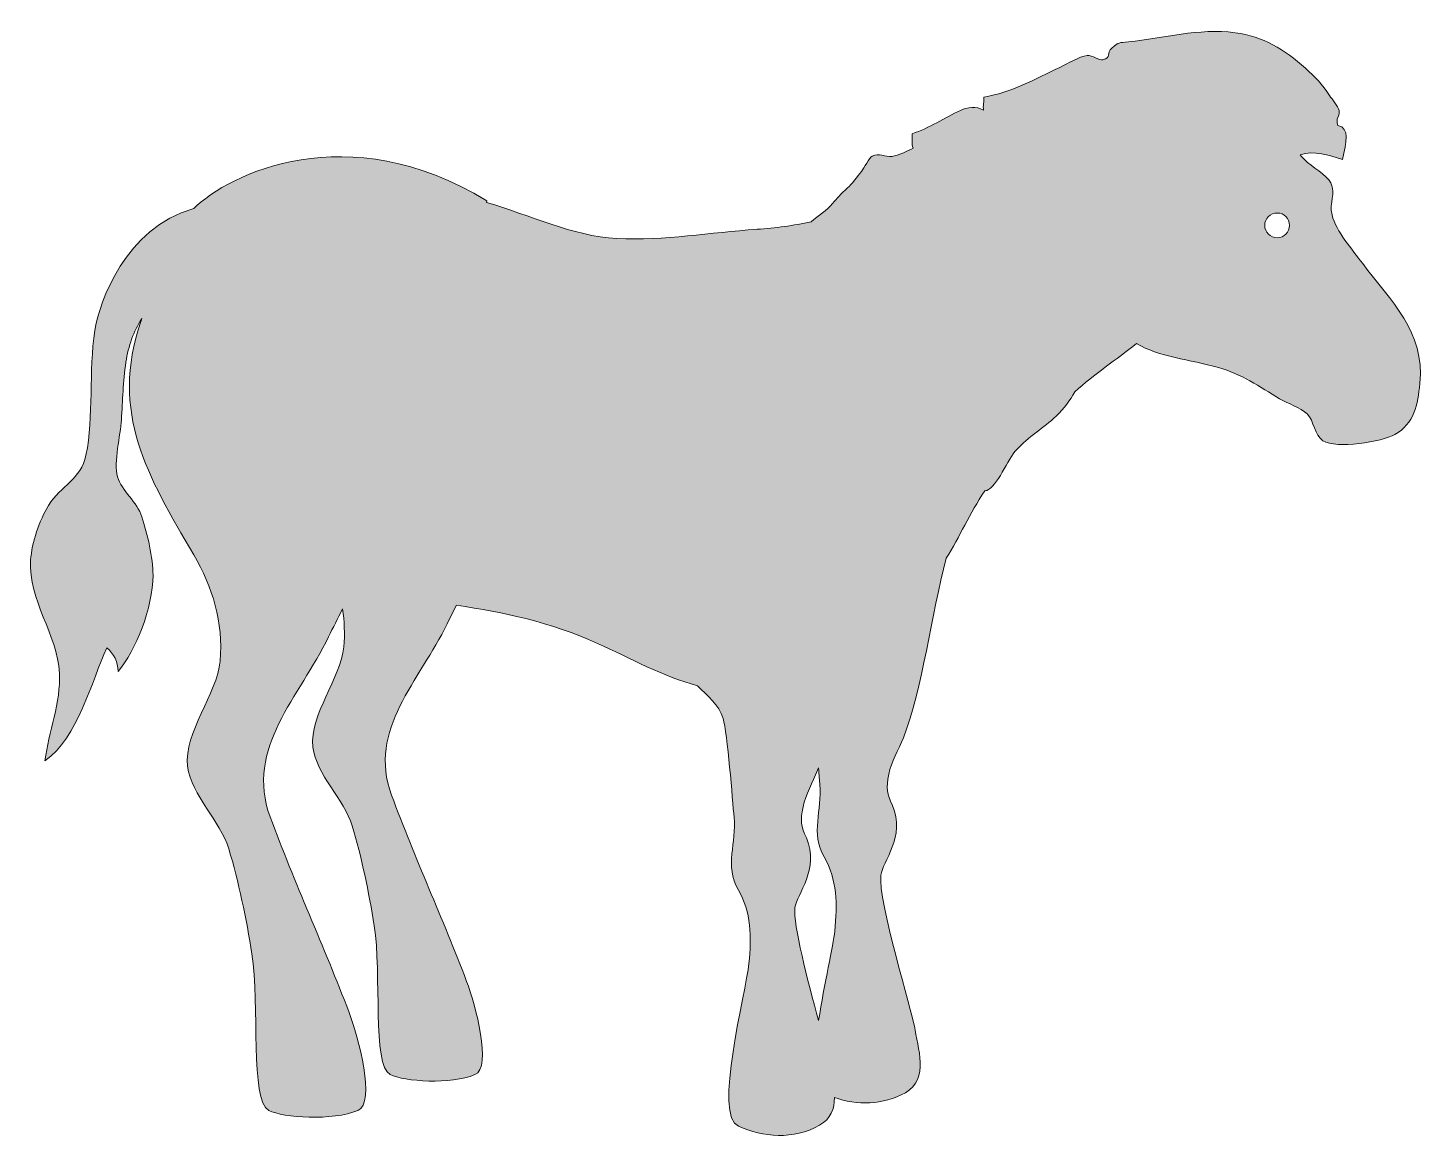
# Model space of a CAD drawing. Header units: inches. Extents: x 0 to 102, y 0 to 81.
import ezdxf

# ---------------------------------------------------------------- set-up
doc = ezdxf.new("R2010")
doc.units = ezdxf.units.IN
doc.header["$MEASUREMENT"] = 0
doc.layers.add('Layer 1', color=7, linetype='Continuous')

msp = doc.modelspace()

# ---------------------------------------------------------------- hatches: boundary and pattern name
at = {"layer": 'Layer 1', "true_color": 0xccca63}
h = msp.add_hatch(color=53, dxfattribs=at)
h.dxf.hatch_style = 2
edge = h.paths.add_edge_path()
edge.add_spline(control_points=[(97.38, 63.72), (96.59, 64.79), (95.46, 66.03), (95.14, 67.29), (94.91, 68.21), (95.45, 68.79), (95.04, 69.63), (94.74, 70.25), (93.65, 70.77), (93.14, 71.31), (93.03, 71.43), (92.92, 71.55), (92.81, 71.68), (93.84, 72), (94.88, 71.68), (95.9, 71.34), (96.19, 72.6), (96.46, 73.63), (95.56, 73.82), (95.36, 74.26), (95.74, 74.58), (95.66, 74.91), (95.57, 75.27), (95.16, 75.7), (94.95, 76.02), (94.43, 76.83), (93.91, 77.37), (93.19, 78.01), (91.68, 79.36), (90.09, 80.34), (88.07, 80.6), (85.31, 80.95), (82.89, 80.19), (80.26, 79.93), (79.52, 79.86), (79.58, 79.93), (79.05, 79.48), (78.63, 79.12), (79.03, 78.77), (78.39, 78.62), (78.15, 78.56), (77.6, 78.96), (77.25, 78.93), (76.64, 78.87), (75.82, 78.33), (75.24, 78.06), (73.43, 77.23), (71.72, 76.21), (69.68, 75.9), (69.73, 75.61), (69.6, 75.26), (69.67, 74.95), (69.1, 75.24), (68.5, 75.16), (67.97, 74.92), (66.82, 74.39), (65.73, 73.62), (64.44, 73.22), (64.45, 72.85), (64.4, 72.48), (64.52, 72.15), (64.07, 71.95), (63.45, 71.62), (62.98, 71.56), (62.46, 71.5), (62.01, 71.84), (61.53, 71.57), (61.28, 71.43), (60.97, 70.74), (60.74, 70.45), (60.47, 70.1), (60.02, 69.53), (59.72, 69.25), (59.24, 68.81), (58.94, 68.5), (58.63, 68.11), (58.2, 67.57), (57.61, 67.27), (57.06, 66.77), (55.78, 66.51), (54.46, 66.32), (53.11, 66.23), (49.67, 66.01), (46.39, 65.38), (42.85, 65.56), (39.62, 65.73), (36.51, 67.27), (33.34, 68.2), (33.34, 68.2), (33.35, 68.31), (33.35, 68.31), (23.14, 74.53), (14.51, 70.3), (11.93, 67.74), (6.92, 66.33), (5.04, 60.9), (4.71, 58.83), (4.24, 55.85), (4.64, 52.56), (4.06, 49.72), (3.7, 47.96), (2.24, 47.51), (1.32, 46.04), (0.65, 44.97), (0.1, 43.34), (0.01, 42.04), (-0.18, 39.08), (1.97, 36.69), (2.12, 33.77), (2.23, 31.69), (1.33, 29.47), (1.06, 27.39), (3.46, 29.02), (4.47, 33.23), (5.58, 35.63), (6.12, 35.21), (6.38, 34.6), (6.42, 33.92), (7.66, 35.4), (8.96, 38.56), (8.96, 40.94), (8.97, 42.23), (8.54, 43.97), (8.15, 45.21), (7.8, 46.29), (6.67, 47.11), (6.37, 48.14), (6.06, 49.22), (6.58, 51.17), (6.65, 52.31), (6.74, 53.73), (6.77, 55.08), (6.98, 56.51), (7.16, 57.74), (7.52, 58.74), (8.14, 59.71), (8.12, 59.64), (8.09, 59.57), (8.07, 59.5), (5.79, 52.78), (8.55, 48.24), (11.93, 42.44), (13.32, 40.06), (14.11, 37.55), (13.86, 34.67), (13.65, 32.27), (11.2, 29.44), (11.49, 26.98), (11.75, 24.85), (13.88, 22.99), (14.5, 20.94), (15.22, 18.57), (15.78, 15.83), (16.19, 13.26), (16.78, 9.56), (16.02, 2.56), (17.42, 1.83), (18.48, 1.28), (22.09, 1.05), (23.93, 1.82), (25.26, 2.38), (23.97, 7.2), (23.29, 8.99), (21.47, 13.78), (19.3, 18.46), (17.52, 23.29), (15.66, 28.32), (19.68, 32.09), (21.79, 36.44), (22.12, 37.11), (22.46, 37.79), (22.81, 38.48), (22.95, 37.59), (22.99, 36.67), (22.9, 35.7), (22.7, 33.42), (20.37, 30.73), (20.65, 28.39), (20.89, 26.36), (22.92, 24.59), (23.52, 22.64), (24.2, 20.39), (24.74, 17.77), (25.13, 15.32), (25.68, 11.81), (24.97, 5.14), (26.29, 4.45), (27.31, 3.93), (30.74, 3.71), (32.49, 4.44), (33.76, 4.97), (32.53, 9.56), (31.88, 11.26), (30.15, 15.83), (28.09, 20.28), (26.39, 24.88), (24.62, 29.66), (28.44, 33.25), (30.46, 37.39), (30.68, 37.84), (30.9, 38.29), (31.13, 38.75), (34.62, 38.24), (37.99, 37.52), (41.45, 35.96), (43.82, 34.9), (46.26, 33.52), (48.76, 32.87), (49.48, 32.15), (50.32, 31.47), (50.63, 30.48), (50.96, 29.42), (51.31, 24.45), (51.43, 23.26), (51.61, 21.41), (50.73, 19.7), (51.73, 17.97), (52.7, 16.32), (52.71, 14.51), (52.52, 12.56), (52.31, 10.52), (49.87, 1.33), (51.76, 0.67), (53.51, -0.13), (55.78, -0.34), (57.68, 0.74), (58.51, 1.22), (58.76, 1.95), (58.77, 2.76), (60.39, 2.22), (62.31, 2.19), (63.95, 3.12), (65.75, 4.15), (64.84, 6.39), (64.61, 7.99), (64.47, 8.94), (61.93, 17.19), (62.16, 19.03), (62.27, 19.99), (64, 21.85), (63, 24.12), (62.61, 25), (62.53, 25.35), (62.74, 26.4), (62.93, 27.31), (63.45, 28.17), (63.81, 29.07), (65.2, 32.65), (65.85, 38.05), (66.94, 42.19), (67.91, 43.75), (68.66, 45.44), (69.75, 47.12), (69.8, 47.13), (69.85, 47.14), (69.9, 47.15), (70.63, 47.37), (71.48, 49.49), (72.07, 50.12), (72.94, 51.06), (74.06, 51.7), (74.98, 52.58), (75.57, 53.14), (75.99, 53.74), (76.33, 54.34), (76.33, 54.35), (76.34, 54.36), (76.35, 54.36), (77.74, 55.62), (79.37, 56.7), (80.85, 57.89), (82.47, 56.9), (84.74, 56.72), (86.84, 56.13), (88.49, 55.67), (89.84, 54.72), (91.3, 53.85), (91.87, 53.51), (92.86, 53.18), (93.31, 52.74), (93.83, 52.23), (93.87, 51.16), (94.47, 50.78), (95.46, 50.16), (98.79, 50.69), (99.73, 51.23), (101.15, 52.05), (101.4, 53.38), (101.56, 54.97), (101.94, 58.73), (99.42, 61), (97.38, 63.72)], knot_values=[0, 0, 0, 0, 1, 1, 1, 2, 2, 2, 3, 3, 3, 4, 4, 4, 5, 5, 5, 6, 6, 6, 7, 7, 7, 8, 8, 8, 9, 9, 9, 10, 10, 10, 11, 11, 11, 12, 12, 12, 13, 13, 13, 14, 14, 14, 15, 15, 15, 16, 16, 16, 17, 17, 17, 18, 18, 18, 19, 19, 19, 20, 20, 20, 21, 21, 21, 22, 22, 22, 23, 23, 23, 24, 24, 24, 25, 25, 25, 26, 26, 26, 27, 27, 27, 28, 28, 28, 29, 29, 29, 30, 30, 30, 31, 31, 31, 32, 32, 32, 33, 33, 33, 34, 34, 34, 35, 35, 35, 36, 36, 36, 37, 37, 37, 38, 38, 38, 39, 39, 39, 40, 40, 40, 41, 41, 41, 42, 42, 42, 43, 43, 43, 44, 44, 44, 45, 45, 45, 46, 46, 46, 47, 47, 47, 48, 48, 48, 49, 49, 49, 50, 50, 50, 51, 51, 51, 52, 52, 52, 53, 53, 53, 54, 54, 54, 55, 55, 55, 56, 56, 56, 57, 57, 57, 58, 58, 58, 59, 59, 59, 60, 60, 60, 61, 61, 61, 62, 62, 62, 63, 63, 63, 64, 64, 64, 65, 65, 65, 66, 66, 66, 67, 67, 67, 68, 68, 68, 69, 69, 69, 70, 70, 70, 71, 71, 71, 72, 72, 72, 73, 73, 73, 74, 74, 74, 75, 75, 75, 76, 76, 76, 77, 77, 77, 78, 78, 78, 79, 79, 79, 80, 80, 80, 81, 81, 81, 82, 82, 82, 83, 83, 83, 84, 84, 84, 85, 85, 85, 86, 86, 86, 87, 87, 87, 88, 88, 88, 89, 89, 89, 90, 90, 90, 91, 91, 91, 92, 92, 92, 93, 93, 93, 94, 94, 94, 95, 95, 95, 96, 96, 96, 97, 97, 97, 97], degree=3, periodic=1)
edge = h.paths.add_edge_path()
edge.add_spline(control_points=[(58.79, 14.93), (58.69, 13.91), (58.01, 11.05), (57.61, 8.39), (56.83, 11.26), (55.73, 15.41), (55.88, 16.65), (56, 17.61), (57.72, 19.48), (56.72, 21.74), (56.33, 22.62), (56.26, 22.98), (56.47, 24.02), (56.66, 24.93), (57.18, 25.79), (57.53, 26.69), (57.56, 26.75), (57.57, 26.8), (57.6, 26.86), (57.64, 26.33), (57.68, 25.9), (57.7, 25.64), (57.88, 23.78), (57, 22.08), (58.01, 20.35), (58.97, 18.7), (58.99, 16.89), (58.79, 14.93)], knot_values=[0, 0, 0, 0, 1, 1, 1, 2, 2, 2, 3, 3, 3, 4, 4, 4, 5, 5, 5, 6, 6, 6, 7, 7, 7, 8, 8, 8, 9, 9, 9, 9], degree=3, periodic=1)
edge = h.paths.add_edge_path()
edge.add_spline(control_points=[(91.13, 65.61), (90.63, 65.61), (90.22, 66.02), (90.22, 66.52), (90.22, 67.02), (90.63, 67.42), (91.13, 67.42), (91.63, 67.42), (92.03, 67.02), (92.03, 66.52), (92.03, 66.02), (91.63, 65.61), (91.13, 65.61)], knot_values=[0, 0, 0, 0, 1, 1, 1, 2, 2, 2, 3, 3, 3, 4, 4, 4, 4], degree=3, periodic=1)

# ---------------------------------------------------------------- linework, layer by layer
at = {"layer": 'Layer 1', "lineweight": 0}
for points, knots in [([(97.38, 63.72), (96.59, 64.79), (95.46, 66.03), (95.14, 67.29), (94.91, 68.21), (95.45, 68.79), (95.04, 69.63), (94.74, 70.25), (93.65, 70.77), (93.14, 71.31), (93.03, 71.43), (92.92, 71.55), (92.81, 71.68), (93.84, 72), (94.88, 71.68), (95.9, 71.34), (96.19, 72.6), (96.46, 73.63), (95.56, 73.82), (95.36, 74.26), (95.74, 74.58), (95.66, 74.91), (95.57, 75.27), (95.16, 75.7), (94.95, 76.02), (94.43, 76.83), (93.91, 77.37), (93.19, 78.01), (91.68, 79.36), (90.09, 80.34), (88.07, 80.6), (85.31, 80.95), (82.89, 80.19), (80.26, 79.93), (79.52, 79.86), (79.58, 79.93), (79.05, 79.48), (78.63, 79.12), (79.03, 78.77), (78.39, 78.62), (78.15, 78.56), (77.6, 78.96), (77.25, 78.93), (76.64, 78.87), (75.82, 78.33), (75.24, 78.06), (73.43, 77.23), (71.72, 76.21), (69.68, 75.9), (69.73, 75.61), (69.6, 75.26), (69.67, 74.95), (69.1, 75.24), (68.5, 75.16), (67.97, 74.92), (66.82, 74.39), (65.73, 73.62), (64.44, 73.22), (64.45, 72.85), (64.4, 72.48), (64.52, 72.15), (64.07, 71.95), (63.45, 71.62), (62.98, 71.56), (62.46, 71.5), (62.01, 71.84), (61.53, 71.57), (61.28, 71.43), (60.97, 70.74), (60.74, 70.45), (60.47, 70.1), (60.02, 69.53), (59.72, 69.25), (59.24, 68.81), (58.94, 68.5), (58.63, 68.11), (58.2, 67.57), (57.61, 67.27), (57.06, 66.77), (55.78, 66.51), (54.46, 66.32), (53.11, 66.23), (49.67, 66.01), (46.39, 65.38), (42.85, 65.56), (39.62, 65.73), (36.51, 67.27), (33.34, 68.2), (33.34, 68.2), (33.35, 68.31), (33.35, 68.31), (23.14, 74.53), (14.51, 70.3), (11.93, 67.74), (6.92, 66.33), (5.04, 60.9), (4.71, 58.83), (4.24, 55.85), (4.64, 52.56), (4.06, 49.72), (3.7, 47.96), (2.24, 47.51), (1.32, 46.04), (0.65, 44.97), (0.1, 43.34), (0.01, 42.04), (-0.18, 39.08), (1.97, 36.69), (2.12, 33.77), (2.23, 31.69), (1.33, 29.47), (1.06, 27.39), (3.46, 29.02), (4.47, 33.23), (5.58, 35.63), (6.12, 35.21), (6.38, 34.6), (6.42, 33.92), (7.66, 35.4), (8.96, 38.56), (8.96, 40.94), (8.97, 42.23), (8.54, 43.97), (8.15, 45.21), (7.8, 46.29), (6.67, 47.11), (6.37, 48.14), (6.06, 49.22), (6.58, 51.17), (6.65, 52.31), (6.74, 53.73), (6.77, 55.08), (6.98, 56.51), (7.16, 57.74), (7.52, 58.74), (8.14, 59.71), (8.12, 59.64), (8.09, 59.57), (8.07, 59.5), (5.79, 52.78), (8.55, 48.24), (11.93, 42.44), (13.32, 40.06), (14.11, 37.55), (13.86, 34.67), (13.65, 32.27), (11.2, 29.44), (11.49, 26.98), (11.75, 24.85), (13.88, 22.99), (14.5, 20.94), (15.22, 18.57), (15.78, 15.83), (16.19, 13.26), (16.78, 9.56), (16.02, 2.56), (17.42, 1.83), (18.48, 1.28), (22.09, 1.05), (23.93, 1.82), (25.26, 2.38), (23.97, 7.2), (23.29, 8.99), (21.47, 13.78), (19.3, 18.46), (17.52, 23.29), (15.66, 28.32), (19.68, 32.09), (21.79, 36.44), (22.12, 37.11), (22.46, 37.79), (22.81, 38.48), (22.95, 37.59), (22.99, 36.67), (22.9, 35.7), (22.7, 33.42), (20.37, 30.73), (20.65, 28.39), (20.89, 26.36), (22.92, 24.59), (23.52, 22.64), (24.2, 20.39), (24.74, 17.77), (25.13, 15.32), (25.68, 11.81), (24.97, 5.14), (26.29, 4.45), (27.31, 3.93), (30.74, 3.71), (32.49, 4.44), (33.76, 4.97), (32.53, 9.56), (31.88, 11.26), (30.15, 15.83), (28.09, 20.28), (26.39, 24.88), (24.62, 29.66), (28.44, 33.25), (30.46, 37.39), (30.68, 37.84), (30.9, 38.29), (31.13, 38.75), (34.62, 38.24), (37.99, 37.52), (41.45, 35.96), (43.82, 34.9), (46.26, 33.52), (48.76, 32.87), (49.48, 32.15), (50.32, 31.47), (50.63, 30.48), (50.96, 29.42), (51.31, 24.45), (51.43, 23.26), (51.61, 21.41), (50.73, 19.7), (51.73, 17.97), (52.7, 16.32), (52.71, 14.51), (52.52, 12.56), (52.31, 10.52), (49.87, 1.33), (51.76, 0.67), (53.51, -0.13), (55.78, -0.34), (57.68, 0.74), (58.51, 1.22), (58.76, 1.95), (58.77, 2.76), (60.39, 2.22), (62.31, 2.19), (63.95, 3.12), (65.75, 4.15), (64.84, 6.39), (64.61, 7.99), (64.47, 8.94), (61.93, 17.19), (62.16, 19.03), (62.27, 19.99), (64, 21.85), (63, 24.12), (62.61, 25), (62.53, 25.35), (62.74, 26.4), (62.93, 27.31), (63.45, 28.17), (63.81, 29.07), (65.2, 32.65), (65.85, 38.05), (66.94, 42.19), (67.91, 43.75), (68.66, 45.44), (69.75, 47.12), (69.8, 47.13), (69.85, 47.14), (69.9, 47.15), (70.63, 47.37), (71.48, 49.49), (72.07, 50.12), (72.94, 51.06), (74.06, 51.7), (74.98, 52.58), (75.57, 53.14), (75.99, 53.74), (76.33, 54.34), (76.33, 54.35), (76.34, 54.36), (76.35, 54.36), (77.74, 55.62), (79.37, 56.7), (80.85, 57.89), (82.47, 56.9), (84.74, 56.72), (86.84, 56.13), (88.49, 55.67), (89.84, 54.72), (91.3, 53.85), (91.87, 53.51), (92.86, 53.18), (93.31, 52.74), (93.83, 52.23), (93.87, 51.16), (94.47, 50.78), (95.46, 50.16), (98.79, 50.69), (99.73, 51.23), (101.15, 52.05), (101.4, 53.38), (101.56, 54.97), (101.94, 58.73), (99.42, 61), (97.38, 63.72)], [0, 0, 0, 0, 1, 1, 1, 2, 2, 2, 3, 3, 3, 4, 4, 4, 5, 5, 5, 6, 6, 6, 7, 7, 7, 8, 8, 8, 9, 9, 9, 10, 10, 10, 11, 11, 11, 12, 12, 12, 13, 13, 13, 14, 14, 14, 15, 15, 15, 16, 16, 16, 17, 17, 17, 18, 18, 18, 19, 19, 19, 20, 20, 20, 21, 21, 21, 22, 22, 22, 23, 23, 23, 24, 24, 24, 25, 25, 25, 26, 26, 26, 27, 27, 27, 28, 28, 28, 29, 29, 29, 30, 30, 30, 31, 31, 31, 32, 32, 32, 33, 33, 33, 34, 34, 34, 35, 35, 35, 36, 36, 36, 37, 37, 37, 38, 38, 38, 39, 39, 39, 40, 40, 40, 41, 41, 41, 42, 42, 42, 43, 43, 43, 44, 44, 44, 45, 45, 45, 46, 46, 46, 47, 47, 47, 48, 48, 48, 49, 49, 49, 50, 50, 50, 51, 51, 51, 52, 52, 52, 53, 53, 53, 54, 54, 54, 55, 55, 55, 56, 56, 56, 57, 57, 57, 58, 58, 58, 59, 59, 59, 60, 60, 60, 61, 61, 61, 62, 62, 62, 63, 63, 63, 64, 64, 64, 65, 65, 65, 66, 66, 66, 67, 67, 67, 68, 68, 68, 69, 69, 69, 70, 70, 70, 71, 71, 71, 72, 72, 72, 73, 73, 73, 74, 74, 74, 75, 75, 75, 76, 76, 76, 77, 77, 77, 78, 78, 78, 79, 79, 79, 80, 80, 80, 81, 81, 81, 82, 82, 82, 83, 83, 83, 84, 84, 84, 85, 85, 85, 86, 86, 86, 87, 87, 87, 88, 88, 88, 89, 89, 89, 90, 90, 90, 91, 91, 91, 92, 92, 92, 93, 93, 93, 94, 94, 94, 95, 95, 95, 96, 96, 96, 97, 97, 97, 97]), ([(91.13, 65.61), (90.63, 65.61), (90.22, 66.02), (90.22, 66.52), (90.22, 67.02), (90.63, 67.42), (91.13, 67.42), (91.63, 67.42), (92.03, 67.02), (92.03, 66.52), (92.03, 66.02), (91.63, 65.61), (91.13, 65.61)], [0, 0, 0, 0, 1, 1, 1, 2, 2, 2, 3, 3, 3, 4, 4, 4, 4]), ([(58.79, 14.93), (58.69, 13.91), (58.01, 11.05), (57.61, 8.39), (56.83, 11.26), (55.73, 15.41), (55.88, 16.65), (56, 17.61), (57.72, 19.48), (56.72, 21.74), (56.33, 22.62), (56.26, 22.98), (56.47, 24.02), (56.66, 24.93), (57.18, 25.79), (57.53, 26.69), (57.56, 26.75), (57.57, 26.8), (57.6, 26.86), (57.64, 26.33), (57.68, 25.9), (57.7, 25.64), (57.88, 23.78), (57, 22.08), (58.01, 20.35), (58.97, 18.7), (58.99, 16.89), (58.79, 14.93)], [0, 0, 0, 0, 1, 1, 1, 2, 2, 2, 3, 3, 3, 4, 4, 4, 5, 5, 5, 6, 6, 6, 7, 7, 7, 8, 8, 8, 9, 9, 9, 9])]:
    msp.add_open_spline(points, degree=3, knots=knots, dxfattribs=at)

doc.saveas('drawing.dxf')
